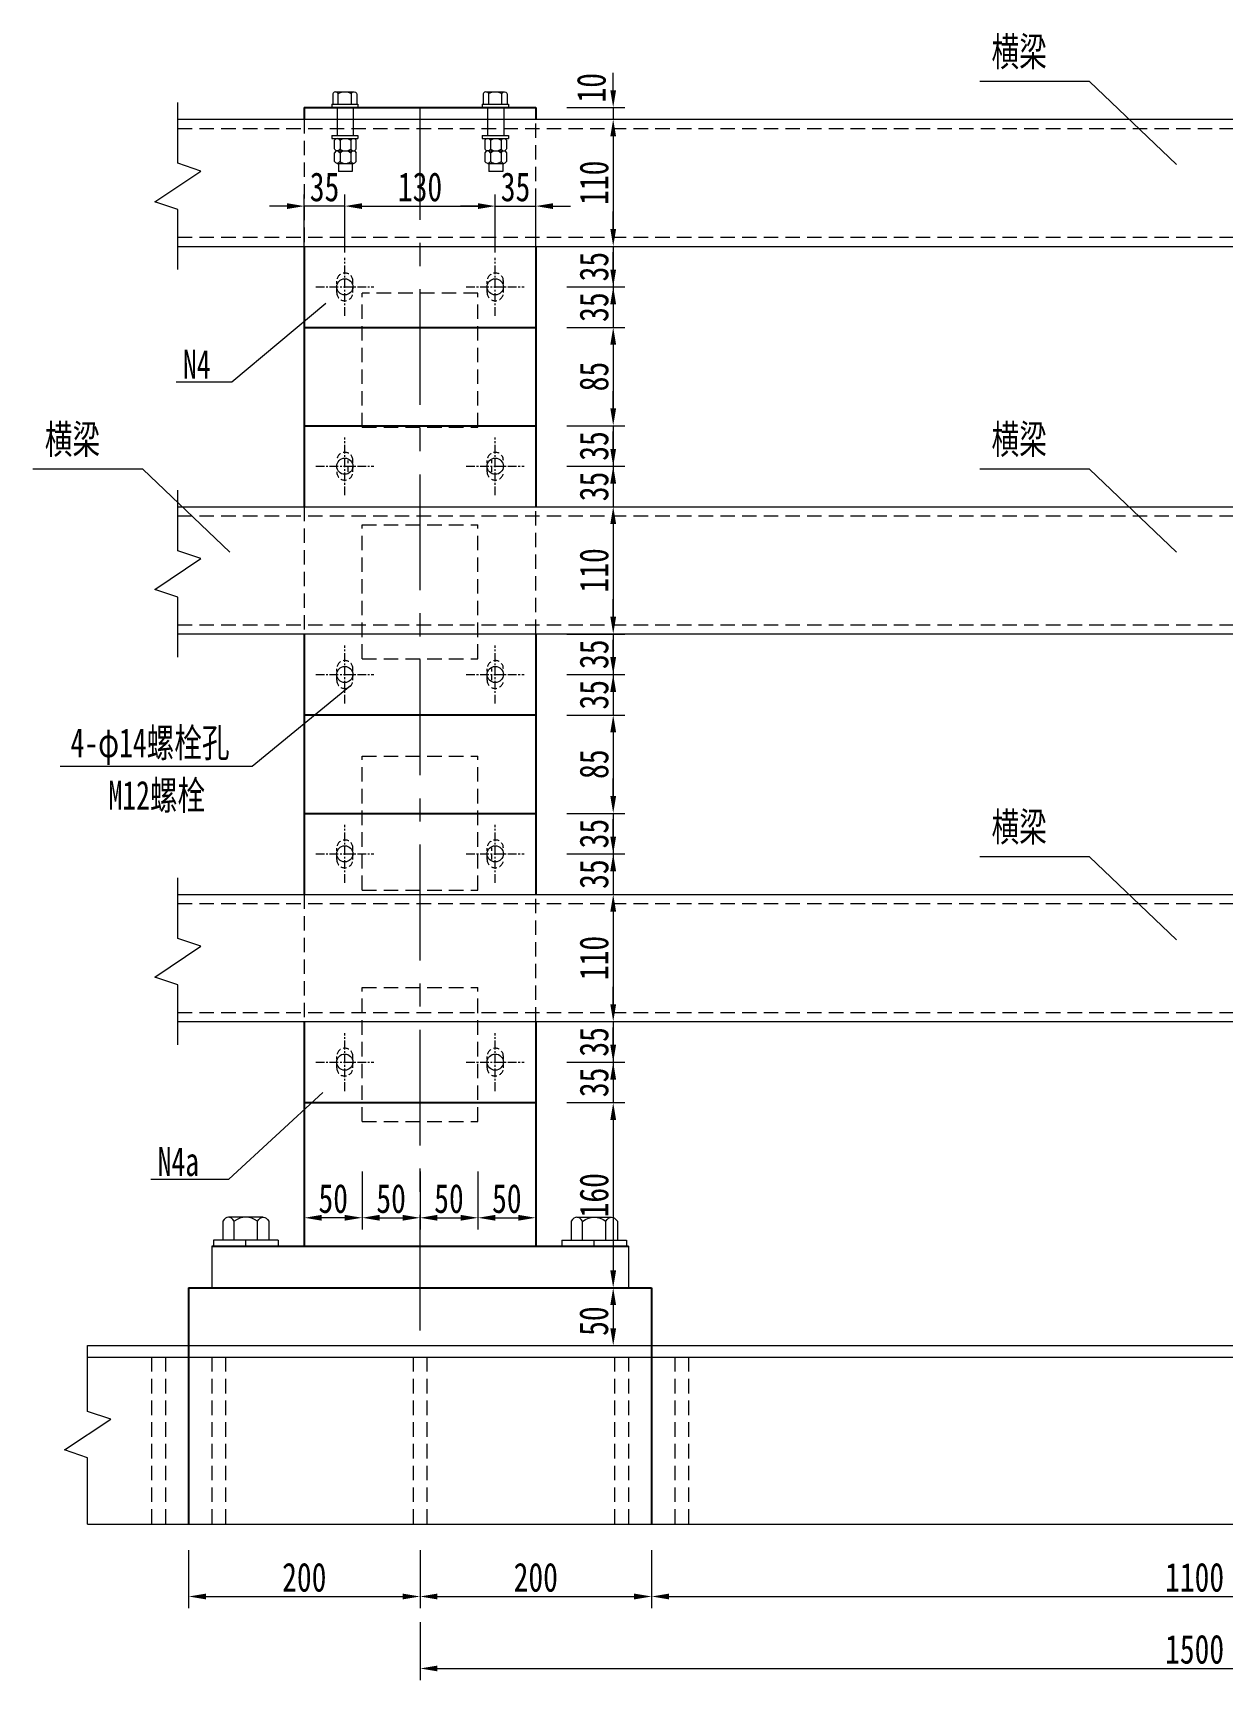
# Model space of a CAD drawing. Extents: x 98573 to 114325, y 0 to 100142.
# Drawn here: x 109734 to 110762, y 25283 to 26707 of the extents above; entities that cross this region are included whole.
import ezdxf

# ---------------------------------------------------------------- set-up
doc = ezdxf.new("R2010")
doc.units = 0
doc.header["$MEASUREMENT"] = 0
for name, pattern in [('CENTERX2', [4, 2.5, -0.5, 0.5, -0.5]), ('DASHED', [0.75, 0.5, -0.25]), ('DASHED2', [0.375, 0.25, -0.125])]:
    doc.linetypes.add(name, pattern=pattern)
doc.layers.get('0').update_dxf_attribs({"lineweight": 13})
doc.layers.get('Defpoints').update_dxf_attribs({"color": 9, "lineweight": 5})
for name, color, linetype, lineweight in [('dashed', 4, 'DASHED2', 5), ('中心线', 2, 'CENTERX2', 15), ('标注', 4, 'Continuous', 13), ('涪江 尺寸标注线', 4, 'Continuous', 13), ('涪江 钢板双线', 1, 'Continuous', 13), ('细线', 4, 'Continuous', 13), ('钢板单线', 6, 'Continuous', 25), ('钢板双线', 1, 'Continuous', 13)]:
    doc.layers.add(name, color=color, linetype=linetype, lineweight=lineweight)
doc.styles.get("Standard").update_dxf_attribs({"font": '仿宋_GB2312.ttf', "width": 0.75})
doc.dimstyles.new('0.1', dxfattribs={"dimscale": 0, "dimtxt": 2.5, "dimasz": 1.5, "dimexe": 1, "dimexo": 1, "dimgap": 0.4, "dimtad": 1, "dimdec": 1, "dimdsep": 46, "dimtxsty": 'Standard', "dimcen": 0.2, "dimclrd": 256, "dimclre": 256, "dimclrt": 256, "dimadec": 3, "dimazin": 2, "dimtfac": 1, "dimtdec": 1, "dimtmove": 2, "dimatfit": 3, "dimfxl": 4, "dimfxlon": 1, "dimtolj": 1, "dimtzin": 0, "dimlwd": -1, "dimlwe": -1, "dimarcsym": 0})

# ---------------------------------------------------------------- blocks, each defined once
blk = doc.blocks.new('m2')
at = {"layer": '钢板双线', "ltscale": 0.2}
for p, q in [((81074.4, 24797), (81067.4, 24797)), ((81098.7, 24802.8), (81096, 24802.8)), ((81098.7, 24802.8), (81098.7, 24780.1)), ((81122.7, 24798.2), (81098.7, 24798.2)), ((81074.5, 24785), (81067.5, 24785)), ((81122.7, 24784.2), (81098.7, 24784.2)), ((81098.7, 24780.1), (81096, 24780.1))]:
    blk.add_line(p, q, dxfattribs=at)
at = {"layer": '钢板双线'}
for p, q in [((81067.5, 24785), (81067.4, 24797)), ((81074.4, 24798), (81074.5, 24784)), ((81076.1, 24800.3), (81083.7, 24800.3)), ((81085.3, 24798), (81085.3, 24784)), ((81085.3, 24798), (81085.3, 24784)), ((81086.9, 24800.3), (81094.4, 24800.3)), ((81096, 24802.8), (81096, 24780.1)), ((81096, 24798), (81096.1, 24784)), ((81122.7, 24802.8), (81122.7, 24780.1)), ((81125.5, 24802.8), (81122.7, 24802.8)), ((81125.5, 24802.8), (81125.5, 24780.1)), ((81134.7, 24801.8), (81125.5, 24801.8)), ((81125.5, 24797.1), (81134.7, 24797.1)), ((81136.3, 24799.5), (81136.3, 24783.5)), ((81083.7, 24795.6), (81076.1, 24795.6)), ((81083.7, 24786.3), (81076.1, 24786.3)), ((81094.4, 24795.6), (81086.9, 24795.6)), ((81094.4, 24786.3), (81086.9, 24786.3)), ((81125.5, 24785.8), (81134.7, 24785.8)), ((81076.1, 24781.6), (81083.7, 24781.6)), ((81086.9, 24781.6), (81094.5, 24781.6)), ((81125.5, 24780.1), (81122.7, 24780.1)), ((81134.7, 24781.1), (81125.5, 24781.1))]:
    blk.add_line(p, q, dxfattribs=at)
at = {"layer": '钢板双线', "extrusion": (0, 0, -1)}
for centre, major_axis, ratio, start_param, end_param in [((81089.8, 24798), (-15.4, 0), 0.341432, -0.460921, 0.460921), ((81100.6, 24798), (-15.4, 0), 0.341432, -0.460921, 0.460921), ((81121, 24791.5), (15.4, 0), 0.829193, -0.460921, 0.460921), ((81069.9, 24791), (-15.4, 0), 0.682865, 2.680671, 3.602514), ((81069.9, 24784), (-15.4, 0), 0.341432, 2.680671, 3.602514), ((81080.7, 24791), (-15.4, 0), 0.682865, 2.680671, 3.602514), ((81080.7, 24784), (-15.4, 0), 0.341432, 2.680671, 3.602514), ((81121, 24783.5), (15.4, 0), 0.341432, -0.460921, 0.460921)]:
    blk.add_ellipse(centre, major_axis=major_axis, ratio=ratio, start_param=start_param, end_param=end_param, dxfattribs=at)
at = {"layer": '钢板双线'}
for centre, major_axis, ratio, start_param, end_param in [((81069.9, 24798), (15.4, 0), 0.341432, -0.460921, 0.460921), ((81080.7, 24798), (15.4, 0), 0.341432, -0.460921, 0.460921), ((81121, 24799.5), (-15.4, 0), 0.341432, 2.680671, 3.602514), ((81089.8, 24791), (15.4, 0), 0.682865, 2.680671, 3.602514), ((81089.8, 24784), (15.4, 0), 0.341432, 2.680671, 3.602514), ((81100.6, 24791), (15.4, 0), 0.682865, 2.680671, 3.602514), ((81100.6, 24784), (15.4, 0), 0.341432, 2.680671, 3.602514)]:
    blk.add_ellipse(centre, major_axis=major_axis, ratio=ratio, start_param=start_param, end_param=end_param, dxfattribs=at)
blk = doc.blocks.new('*D195')
at = {"layer": 'Defpoints', "color": 0, "transparency": 16777216}
for p in [(109968.7, 26557.1), (109968.7, 26332.3), (110003.7, 26332.3)]:
    blk.add_point(p, dxfattribs=at)
at = {"layer": '标注', "transparency": 16777216}
for p, q in [((109968.7, 26517.1), (109968.7, 26567.1)), ((110003.7, 26517.1), (110003.7, 26567.1))]:
    blk.add_line(p, q, dxfattribs=at)
at = {"layer": '标注', "color": 4, "transparency": 16777216}
for p, q in [((109953.7, 26557.1), (109938.7, 26557.1)), ((110003.7, 26557.1), (109968.7, 26557.1)), ((110018.7, 26557.1), (110033.7, 26557.1))]:
    blk.add_line(p, q, dxfattribs=at)
for points in [[(109953.7, 26559.6), (109953.7, 26554.6), (109968.7, 26557.1)], [(110018.7, 26559.6), (110018.7, 26554.6), (110003.7, 26557.1)]]:
    blk.add_solid(points, dxfattribs=at)
at = {"layer": '标注', "transparency": 16777216, "insert": (109986.2, 26573.6), "char_height": 25, "attachment_point": 5}
blk.add_mtext('\\A1;35', dxfattribs=at)
blk = doc.blocks.new('*D182')
at = {"layer": 'Defpoints', "color": 0, "transparency": 16777216}
for p in [(110133.7, 26557.1), (110003.7, 26332.3), (110133.7, 26332.3)]:
    blk.add_point(p, dxfattribs=at)
at = {"layer": '标注', "transparency": 16777216}
for p, q in [((110003.7, 26517.1), (110003.7, 26567.1)), ((110133.7, 26517.1), (110133.7, 26567.1))]:
    blk.add_line(p, q, dxfattribs=at)
at = {"layer": '标注', "color": 4, "transparency": 16777216}
blk.add_line((110018.7, 26557.1), (110118.7, 26557.1), dxfattribs=at)
for points in [[(110018.7, 26559.6), (110018.7, 26554.6), (110003.7, 26557.1)], [(110118.7, 26559.6), (110118.7, 26554.6), (110133.7, 26557.1)]]:
    blk.add_solid(points, dxfattribs=at)
at = {"layer": '标注', "transparency": 16777216, "insert": (110068.7, 26573.6), "char_height": 25, "attachment_point": 5}
blk.add_mtext('\\A1;130', dxfattribs=at)
blk = doc.blocks.new('*D196')
at = {"layer": 'Defpoints', "color": 0, "transparency": 16777216}
for p in [(110168.7, 26557.1), (110133.7, 26332.3), (110168.7, 26332.3)]:
    blk.add_point(p, dxfattribs=at)
at = {"layer": '标注', "transparency": 16777216}
for p, q in [((110133.7, 26517.1), (110133.7, 26567.1)), ((110168.7, 26517.1), (110168.7, 26567.1))]:
    blk.add_line(p, q, dxfattribs=at)
at = {"layer": '标注', "color": 4, "transparency": 16777216}
for p, q in [((110118.7, 26557.1), (110103.7, 26557.1)), ((110133.7, 26557.1), (110168.7, 26557.1)), ((110183.7, 26557.1), (110198.7, 26557.1))]:
    blk.add_line(p, q, dxfattribs=at)
for points in [[(110118.7, 26559.6), (110118.7, 26554.6), (110133.7, 26557.1)], [(110183.7, 26559.6), (110183.7, 26554.6), (110168.7, 26557.1)]]:
    blk.add_solid(points, dxfattribs=at)
at = {"layer": '标注', "transparency": 16777216, "insert": (110151.2, 26573.6), "char_height": 25, "attachment_point": 5}
blk.add_mtext('\\A1;35', dxfattribs=at)
blk = doc.blocks.new('*D176')
at = {"layer": 'Defpoints', "color": 0, "transparency": 16777216}
for p in [(110041.5, 26642.3), (110041.5, 26632.3), (110235.6, 26632.3)]:
    blk.add_point(p, dxfattribs=at)
at = {"layer": '标注', "color": 4, "transparency": 16777216}
for p, q in [((110235.6, 26657.3), (110235.6, 26672.3)), ((110235.6, 26642.3), (110235.6, 26632.3)), ((110235.6, 26617.3), (110235.6, 26602.3))]:
    blk.add_line(p, q, dxfattribs=at)
at = {"layer": '标注', "transparency": 16777216}
for p, q in [((110195.6, 26642.3), (110245.6, 26642.3)), ((110195.6, 26632.3), (110245.6, 26632.3))]:
    blk.add_line(p, q, dxfattribs=at)
at = {"layer": '标注', "color": 4, "transparency": 16777216}
for points in [[(110233.1, 26657.3), (110238.1, 26657.3), (110235.6, 26642.3)], [(110233.1, 26617.3), (110238.1, 26617.3), (110235.6, 26632.3)]]:
    blk.add_solid(points, dxfattribs=at)
at = {"layer": '标注', "transparency": 16777216, "insert": (110216.8, 26659.4), "char_height": 25, "attachment_point": 5, "rotation": 90}
blk.add_mtext('\\A1;10', dxfattribs=at)
blk = doc.blocks.new('*D177')
at = {"layer": 'Defpoints', "color": 0, "transparency": 16777216}
for p in [(110099.5, 26632.3), (110099.5, 26522.3), (110235.6, 26522.3)]:
    blk.add_point(p, dxfattribs=at)
at = {"layer": '标注', "transparency": 16777216}
for p, q in [((110195.6, 26632.3), (110245.6, 26632.3)), ((110195.6, 26522.3), (110245.6, 26522.3))]:
    blk.add_line(p, q, dxfattribs=at)
at = {"layer": '标注', "color": 4, "transparency": 16777216}
blk.add_line((110235.6, 26617.3), (110235.6, 26537.3), dxfattribs=at)
for points in [[(110233.1, 26617.3), (110238.1, 26617.3), (110235.6, 26632.3)], [(110233.1, 26537.3), (110238.1, 26537.3), (110235.6, 26522.3)]]:
    blk.add_solid(points, dxfattribs=at)
at = {"layer": '标注', "transparency": 16777216, "insert": (110219.1, 26577.3), "char_height": 25, "attachment_point": 5, "rotation": 90}
blk.add_mtext('\\A1;110', dxfattribs=at)
blk = doc.blocks.new('*D184')
at = {"layer": 'Defpoints', "color": 0, "transparency": 16777216}
for p in [(110080.7, 26522.3), (110016.2, 26487.3), (110235.6, 26487.3)]:
    blk.add_point(p, dxfattribs=at)
at = {"layer": '标注', "color": 4, "transparency": 16777216}
for p, q in [((110235.6, 26537.3), (110235.6, 26552.3)), ((110235.6, 26522.3), (110235.6, 26487.3)), ((110235.6, 26472.3), (110235.6, 26457.3))]:
    blk.add_line(p, q, dxfattribs=at)
at = {"layer": '标注', "transparency": 16777216}
for p, q in [((110195.6, 26522.3), (110245.6, 26522.3)), ((110195.6, 26487.3), (110245.6, 26487.3))]:
    blk.add_line(p, q, dxfattribs=at)
at = {"layer": '标注', "color": 4, "transparency": 16777216}
for points in [[(110233.1, 26537.3), (110238.1, 26537.3), (110235.6, 26522.3)], [(110233.1, 26472.3), (110238.1, 26472.3), (110235.6, 26487.3)]]:
    blk.add_solid(points, dxfattribs=at)
at = {"layer": '标注', "transparency": 16777216, "insert": (110219.1, 26504.8), "char_height": 25, "attachment_point": 5, "rotation": 90}
blk.add_mtext('\\A1;35', dxfattribs=at)
blk = doc.blocks.new('*D185')
at = {"layer": 'Defpoints', "color": 0, "transparency": 16777216}
for p in [(110016.2, 26487.3), (110016.2, 26452.3), (110235.6, 26452.3)]:
    blk.add_point(p, dxfattribs=at)
at = {"layer": '标注', "color": 4, "transparency": 16777216}
for p, q in [((110235.6, 26502.3), (110235.6, 26517.3)), ((110235.6, 26487.3), (110235.6, 26452.3)), ((110235.6, 26437.3), (110235.6, 26422.3))]:
    blk.add_line(p, q, dxfattribs=at)
at = {"layer": '标注', "transparency": 16777216}
for p, q in [((110195.6, 26487.3), (110245.6, 26487.3)), ((110195.6, 26452.3), (110245.6, 26452.3))]:
    blk.add_line(p, q, dxfattribs=at)
at = {"layer": '标注', "color": 4, "transparency": 16777216}
for points in [[(110233.1, 26502.3), (110238.1, 26502.3), (110235.6, 26487.3)], [(110233.1, 26437.3), (110238.1, 26437.3), (110235.6, 26452.3)]]:
    blk.add_solid(points, dxfattribs=at)
at = {"layer": '标注', "transparency": 16777216, "insert": (110219.1, 26469.8), "char_height": 25, "attachment_point": 5, "rotation": 90}
blk.add_mtext('\\A1;35', dxfattribs=at)
blk = doc.blocks.new('*D186')
at = {"layer": 'Defpoints', "color": 0, "transparency": 16777216}
for p in [(109999.3, 26452.3), (109985.8, 26367.3), (110235.6, 26367.3)]:
    blk.add_point(p, dxfattribs=at)
at = {"layer": '标注', "transparency": 16777216}
for p, q in [((110195.6, 26452.3), (110245.6, 26452.3)), ((110195.6, 26367.3), (110245.6, 26367.3))]:
    blk.add_line(p, q, dxfattribs=at)
at = {"layer": '标注', "color": 4, "transparency": 16777216}
blk.add_line((110235.6, 26437.3), (110235.6, 26382.3), dxfattribs=at)
for points in [[(110233.1, 26437.3), (110238.1, 26437.3), (110235.6, 26452.3)], [(110233.1, 26382.3), (110238.1, 26382.3), (110235.6, 26367.3)]]:
    blk.add_solid(points, dxfattribs=at)
at = {"layer": '标注', "transparency": 16777216, "insert": (110219.1, 26409.8), "char_height": 25, "attachment_point": 5, "rotation": 90}
blk.add_mtext('\\A1;85', dxfattribs=at)
blk = doc.blocks.new('*D187')
at = {"layer": 'Defpoints', "color": 0, "transparency": 16777216}
for p in [(110021.1, 26367.3), (110016.2, 26332.3), (110235.6, 26332.3)]:
    blk.add_point(p, dxfattribs=at)
at = {"layer": '标注', "color": 4, "transparency": 16777216}
for p, q in [((110235.6, 26382.3), (110235.6, 26397.3)), ((110235.6, 26367.3), (110235.6, 26332.3)), ((110235.6, 26317.3), (110235.6, 26302.3))]:
    blk.add_line(p, q, dxfattribs=at)
at = {"layer": '标注', "transparency": 16777216}
for p, q in [((110195.6, 26367.3), (110245.6, 26367.3)), ((110195.6, 26332.3), (110245.6, 26332.3))]:
    blk.add_line(p, q, dxfattribs=at)
at = {"layer": '标注', "color": 4, "transparency": 16777216}
for points in [[(110233.1, 26382.3), (110238.1, 26382.3), (110235.6, 26367.3)], [(110233.1, 26317.3), (110238.1, 26317.3), (110235.6, 26332.3)]]:
    blk.add_solid(points, dxfattribs=at)
at = {"layer": '标注', "transparency": 16777216, "insert": (110219.1, 26349.8), "char_height": 25, "attachment_point": 5, "rotation": 90}
blk.add_mtext('\\A1;35', dxfattribs=at)
blk = doc.blocks.new('*D188')
at = {"layer": 'Defpoints', "color": 0, "transparency": 16777216}
for p in [(110016.2, 26332.3), (110016.2, 26297.3), (110235.6, 26297.3)]:
    blk.add_point(p, dxfattribs=at)
at = {"layer": '标注', "color": 4, "transparency": 16777216}
for p, q in [((110235.6, 26347.3), (110235.6, 26362.3)), ((110235.6, 26332.3), (110235.6, 26297.3)), ((110235.6, 26282.3), (110235.6, 26267.3))]:
    blk.add_line(p, q, dxfattribs=at)
at = {"layer": '标注', "transparency": 16777216}
for p, q in [((110195.6, 26332.3), (110245.6, 26332.3)), ((110195.6, 26297.3), (110245.6, 26297.3))]:
    blk.add_line(p, q, dxfattribs=at)
at = {"layer": '标注', "color": 4, "transparency": 16777216}
for points in [[(110233.1, 26347.3), (110238.1, 26347.3), (110235.6, 26332.3)], [(110233.1, 26282.3), (110238.1, 26282.3), (110235.6, 26297.3)]]:
    blk.add_solid(points, dxfattribs=at)
at = {"layer": '标注', "transparency": 16777216, "insert": (110219.1, 26314.8), "char_height": 25, "attachment_point": 5, "rotation": 90}
blk.add_mtext('\\A1;35', dxfattribs=at)
blk = doc.blocks.new('*D189')
at = {"layer": 'Defpoints', "color": 0, "transparency": 16777216}
for p in [(110099.5, 26297.3), (110099.5, 26187.3), (110235.6, 26187.3)]:
    blk.add_point(p, dxfattribs=at)
at = {"layer": '标注', "transparency": 16777216}
for p, q in [((110195.6, 26297.3), (110245.6, 26297.3)), ((110195.6, 26187.3), (110245.6, 26187.3))]:
    blk.add_line(p, q, dxfattribs=at)
at = {"layer": '标注', "color": 4, "transparency": 16777216}
blk.add_line((110235.6, 26282.3), (110235.6, 26202.3), dxfattribs=at)
for points in [[(110233.1, 26282.3), (110238.1, 26282.3), (110235.6, 26297.3)], [(110233.1, 26202.3), (110238.1, 26202.3), (110235.6, 26187.3)]]:
    blk.add_solid(points, dxfattribs=at)
at = {"layer": '标注', "transparency": 16777216, "insert": (110219.1, 26242.3), "char_height": 25, "attachment_point": 5, "rotation": 90}
blk.add_mtext('\\A1;110', dxfattribs=at)
blk = doc.blocks.new('*D190')
at = {"layer": 'Defpoints', "color": 0, "transparency": 16777216}
for p in [(110080.7, 26187.3), (110016.2, 26152.3), (110235.6, 26152.3)]:
    blk.add_point(p, dxfattribs=at)
at = {"layer": '标注', "color": 4, "transparency": 16777216}
for p, q in [((110235.6, 26202.3), (110235.6, 26217.3)), ((110235.6, 26187.3), (110235.6, 26152.3)), ((110235.6, 26137.3), (110235.6, 26122.3))]:
    blk.add_line(p, q, dxfattribs=at)
at = {"layer": '标注', "transparency": 16777216}
for p, q in [((110195.6, 26187.3), (110245.6, 26187.3)), ((110195.6, 26152.3), (110245.6, 26152.3))]:
    blk.add_line(p, q, dxfattribs=at)
at = {"layer": '标注', "color": 4, "transparency": 16777216}
for points in [[(110233.1, 26202.3), (110238.1, 26202.3), (110235.6, 26187.3)], [(110233.1, 26137.3), (110238.1, 26137.3), (110235.6, 26152.3)]]:
    blk.add_solid(points, dxfattribs=at)
at = {"layer": '标注', "transparency": 16777216, "insert": (110219.1, 26169.8), "char_height": 25, "attachment_point": 5, "rotation": 90}
blk.add_mtext('\\A1;35', dxfattribs=at)
blk = doc.blocks.new('*D191')
at = {"layer": 'Defpoints', "color": 0, "transparency": 16777216}
for p in [(110016.2, 26152.3), (110016.2, 26117.3), (110235.6, 26117.3)]:
    blk.add_point(p, dxfattribs=at)
at = {"layer": '标注', "color": 4, "transparency": 16777216}
for p, q in [((110235.6, 26167.3), (110235.6, 26182.3)), ((110235.6, 26152.3), (110235.6, 26117.3)), ((110235.6, 26102.3), (110235.6, 26087.3))]:
    blk.add_line(p, q, dxfattribs=at)
at = {"layer": '标注', "transparency": 16777216}
for p, q in [((110195.6, 26152.3), (110245.6, 26152.3)), ((110195.6, 26117.3), (110245.6, 26117.3))]:
    blk.add_line(p, q, dxfattribs=at)
at = {"layer": '标注', "color": 4, "transparency": 16777216}
for points in [[(110233.1, 26167.3), (110238.1, 26167.3), (110235.6, 26152.3)], [(110233.1, 26102.3), (110238.1, 26102.3), (110235.6, 26117.3)]]:
    blk.add_solid(points, dxfattribs=at)
at = {"layer": '标注', "transparency": 16777216, "insert": (110219.1, 26134.8), "char_height": 25, "attachment_point": 5, "rotation": 90}
blk.add_mtext('\\A1;35', dxfattribs=at)
blk = doc.blocks.new('*D192')
at = {"layer": 'Defpoints', "color": 0, "transparency": 16777216}
for p in [(109999.3, 26117.3), (109985.8, 26032.3), (110235.6, 26032.3)]:
    blk.add_point(p, dxfattribs=at)
at = {"layer": '标注', "transparency": 16777216}
for p, q in [((110195.6, 26117.3), (110245.6, 26117.3)), ((110195.6, 26032.3), (110245.6, 26032.3))]:
    blk.add_line(p, q, dxfattribs=at)
at = {"layer": '标注', "color": 4, "transparency": 16777216}
blk.add_line((110235.6, 26102.3), (110235.6, 26047.3), dxfattribs=at)
for points in [[(110233.1, 26102.3), (110238.1, 26102.3), (110235.6, 26117.3)], [(110233.1, 26047.3), (110238.1, 26047.3), (110235.6, 26032.3)]]:
    blk.add_solid(points, dxfattribs=at)
at = {"layer": '标注', "transparency": 16777216, "insert": (110219.1, 26074.8), "char_height": 25, "attachment_point": 5, "rotation": 90}
blk.add_mtext('\\A1;85', dxfattribs=at)
blk = doc.blocks.new('*D193')
at = {"layer": 'Defpoints', "color": 0, "transparency": 16777216}
for p in [(110021.1, 26032.3), (110016.2, 25997.3), (110235.6, 25997.3)]:
    blk.add_point(p, dxfattribs=at)
at = {"layer": '标注', "color": 4, "transparency": 16777216}
for p, q in [((110235.6, 26047.3), (110235.6, 26062.3)), ((110235.6, 26032.3), (110235.6, 25997.3)), ((110235.6, 25982.3), (110235.6, 25967.3))]:
    blk.add_line(p, q, dxfattribs=at)
at = {"layer": '标注', "transparency": 16777216}
for p, q in [((110195.6, 26032.3), (110245.6, 26032.3)), ((110195.6, 25997.3), (110245.6, 25997.3))]:
    blk.add_line(p, q, dxfattribs=at)
at = {"layer": '标注', "color": 4, "transparency": 16777216}
for points in [[(110233.1, 26047.3), (110238.1, 26047.3), (110235.6, 26032.3)], [(110233.1, 25982.3), (110238.1, 25982.3), (110235.6, 25997.3)]]:
    blk.add_solid(points, dxfattribs=at)
at = {"layer": '标注', "transparency": 16777216, "insert": (110219.1, 26014.8), "char_height": 25, "attachment_point": 5, "rotation": 90}
blk.add_mtext('\\A1;35', dxfattribs=at)
blk = doc.blocks.new('*D194')
at = {"layer": 'Defpoints', "color": 0, "transparency": 16777216}
for p in [(110016.2, 25997.3), (110016.2, 25962.3), (110235.6, 25962.3)]:
    blk.add_point(p, dxfattribs=at)
at = {"layer": '标注', "color": 4, "transparency": 16777216}
for p, q in [((110235.6, 26012.3), (110235.6, 26027.3)), ((110235.6, 25997.3), (110235.6, 25962.3)), ((110235.6, 25947.3), (110235.6, 25932.3))]:
    blk.add_line(p, q, dxfattribs=at)
at = {"layer": '标注', "transparency": 16777216}
for p, q in [((110195.6, 25997.3), (110245.6, 25997.3)), ((110195.6, 25962.3), (110245.6, 25962.3))]:
    blk.add_line(p, q, dxfattribs=at)
at = {"layer": '标注', "color": 4, "transparency": 16777216}
for points in [[(110233.1, 26012.3), (110238.1, 26012.3), (110235.6, 25997.3)], [(110233.1, 25947.3), (110238.1, 25947.3), (110235.6, 25962.3)]]:
    blk.add_solid(points, dxfattribs=at)
at = {"layer": '标注', "transparency": 16777216, "insert": (110219.1, 25979.8), "char_height": 25, "attachment_point": 5, "rotation": 90}
blk.add_mtext('\\A1;35', dxfattribs=at)
blk = doc.blocks.new('*D178')
at = {"layer": 'Defpoints', "color": 0, "transparency": 16777216}
for p in [(110099.5, 25962.3), (110099.5, 25852.3), (110235.6, 25852.3)]:
    blk.add_point(p, dxfattribs=at)
at = {"layer": '标注', "transparency": 16777216}
for p, q in [((110195.6, 25962.3), (110245.6, 25962.3)), ((110195.6, 25852.3), (110245.6, 25852.3))]:
    blk.add_line(p, q, dxfattribs=at)
at = {"layer": '标注', "color": 4, "transparency": 16777216}
blk.add_line((110235.6, 25947.3), (110235.6, 25867.3), dxfattribs=at)
for points in [[(110233.1, 25947.3), (110238.1, 25947.3), (110235.6, 25962.3)], [(110233.1, 25867.3), (110238.1, 25867.3), (110235.6, 25852.3)]]:
    blk.add_solid(points, dxfattribs=at)
at = {"layer": '标注', "transparency": 16777216, "insert": (110219.1, 25907.3), "char_height": 25, "attachment_point": 5, "rotation": 90}
blk.add_mtext('\\A1;110', dxfattribs=at)
blk = doc.blocks.new('*D179')
at = {"layer": 'Defpoints', "color": 0, "transparency": 16777216}
for p in [(110080.7, 25852.3), (110016.2, 25817.3), (110235.6, 25817.3)]:
    blk.add_point(p, dxfattribs=at)
at = {"layer": '标注', "color": 4, "transparency": 16777216}
for p, q in [((110235.6, 25867.3), (110235.6, 25882.3)), ((110235.6, 25852.3), (110235.6, 25817.3)), ((110235.6, 25802.3), (110235.6, 25787.3))]:
    blk.add_line(p, q, dxfattribs=at)
at = {"layer": '标注', "transparency": 16777216}
for p, q in [((110195.6, 25852.3), (110245.6, 25852.3)), ((110195.6, 25817.3), (110245.6, 25817.3))]:
    blk.add_line(p, q, dxfattribs=at)
at = {"layer": '标注', "color": 4, "transparency": 16777216}
for points in [[(110233.1, 25867.3), (110238.1, 25867.3), (110235.6, 25852.3)], [(110233.1, 25802.3), (110238.1, 25802.3), (110235.6, 25817.3)]]:
    blk.add_solid(points, dxfattribs=at)
at = {"layer": '标注', "transparency": 16777216, "insert": (110219.1, 25834.8), "char_height": 25, "attachment_point": 5, "rotation": 90}
blk.add_mtext('\\A1;35', dxfattribs=at)
blk = doc.blocks.new('*D180')
at = {"layer": 'Defpoints', "color": 0, "transparency": 16777216}
for p in [(110016.2, 25817.3), (110016.2, 25782.3), (110235.6, 25782.3)]:
    blk.add_point(p, dxfattribs=at)
at = {"layer": '标注', "color": 4, "transparency": 16777216}
for p, q in [((110235.6, 25832.3), (110235.6, 25847.3)), ((110235.6, 25817.3), (110235.6, 25782.3)), ((110235.6, 25767.3), (110235.6, 25752.3))]:
    blk.add_line(p, q, dxfattribs=at)
at = {"layer": '标注', "transparency": 16777216}
for p, q in [((110195.6, 25817.3), (110245.6, 25817.3)), ((110195.6, 25782.3), (110245.6, 25782.3))]:
    blk.add_line(p, q, dxfattribs=at)
at = {"layer": '标注', "color": 4, "transparency": 16777216}
for points in [[(110233.1, 25832.3), (110238.1, 25832.3), (110235.6, 25817.3)], [(110233.1, 25767.3), (110238.1, 25767.3), (110235.6, 25782.3)]]:
    blk.add_solid(points, dxfattribs=at)
at = {"layer": '标注', "transparency": 16777216, "insert": (110219.1, 25799.8), "char_height": 25, "attachment_point": 5, "rotation": 90}
blk.add_mtext('\\A1;35', dxfattribs=at)
blk = doc.blocks.new('*D181')
at = {"layer": 'Defpoints', "color": 0, "transparency": 16777216}
for p in [(109999.3, 25782.3), (109985.8, 25622.3), (110235.6, 25622.3)]:
    blk.add_point(p, dxfattribs=at)
at = {"layer": '标注', "transparency": 16777216}
for p, q in [((110195.6, 25782.3), (110245.6, 25782.3)), ((110195.6, 25622.3), (110245.6, 25622.3))]:
    blk.add_line(p, q, dxfattribs=at)
at = {"layer": '标注', "color": 4, "transparency": 16777216}
blk.add_line((110235.6, 25767.3), (110235.6, 25637.3), dxfattribs=at)
for points in [[(110233.1, 25767.3), (110238.1, 25767.3), (110235.6, 25782.3)], [(110233.1, 25637.3), (110238.1, 25637.3), (110235.6, 25622.3)]]:
    blk.add_solid(points, dxfattribs=at)
at = {"layer": '标注', "transparency": 16777216, "insert": (110219.1, 25702.3), "char_height": 25, "attachment_point": 5, "rotation": 90}
blk.add_mtext('\\A1;160', dxfattribs=at)
blk = doc.blocks.new('*D183')
at = {"layer": 'Defpoints', "color": 0, "transparency": 16777216}
for p in [(110074.7, 25622.3), (110074.7, 25572.3), (110235.6, 25572.3)]:
    blk.add_point(p, dxfattribs=at)
at = {"layer": '标注', "transparency": 16777216}
for p, q in [((110195.6, 25622.3), (110245.6, 25622.3)), ((110195.6, 25572.3), (110245.6, 25572.3))]:
    blk.add_line(p, q, dxfattribs=at)
at = {"layer": '标注', "color": 4, "transparency": 16777216}
blk.add_line((110235.6, 25607.3), (110235.6, 25587.3), dxfattribs=at)
for points in [[(110233.1, 25607.3), (110238.1, 25607.3), (110235.6, 25622.3)], [(110233.1, 25587.3), (110238.1, 25587.3), (110235.6, 25572.3)]]:
    blk.add_solid(points, dxfattribs=at)
at = {"layer": '标注', "transparency": 16777216, "insert": (110218.9, 25593.5), "char_height": 25, "attachment_point": 5, "rotation": 90}
blk.add_mtext('\\A1;50', dxfattribs=at)
blk = doc.blocks.new('*D268')
at = {"layer": 'Defpoints', "color": 0, "transparency": 16777216}
for p in [(110018.7, 25766), (110068.7, 25766), (110068.7, 25682.8)]:
    blk.add_point(p, dxfattribs=at)
at = {"layer": '标注', "transparency": 16777216}
for p, q in [((110018.7, 25722.8), (110018.7, 25672.8)), ((110068.7, 25722.8), (110068.7, 25672.8))]:
    blk.add_line(p, q, dxfattribs=at)
at = {"layer": '标注', "color": 4, "transparency": 16777216}
blk.add_line((110033.7, 25682.8), (110053.7, 25682.8), dxfattribs=at)
for points in [[(110033.7, 25685.3), (110033.7, 25680.3), (110018.7, 25682.8)], [(110053.7, 25685.3), (110053.7, 25680.3), (110068.7, 25682.8)]]:
    blk.add_solid(points, dxfattribs=at)
at = {"layer": '标注', "transparency": 16777216, "insert": (110043.7, 25699.3), "char_height": 25, "attachment_point": 5}
blk.add_mtext('\\A1;50', dxfattribs=at)
blk = doc.blocks.new('*D269')
at = {"layer": 'Defpoints', "color": 0, "transparency": 16777216}
for p in [(109968.7, 26633.6), (110018.7, 25766), (109968.7, 25682.8)]:
    blk.add_point(p, dxfattribs=at)
at = {"layer": '标注', "transparency": 16777216}
for p, q in [((109968.7, 25722.8), (109968.7, 25672.8)), ((110018.7, 25722.8), (110018.7, 25672.8))]:
    blk.add_line(p, q, dxfattribs=at)
at = {"layer": '标注', "color": 4, "transparency": 16777216}
blk.add_line((110003.7, 25682.8), (109983.7, 25682.8), dxfattribs=at)
for points in [[(109983.7, 25685.3), (109983.7, 25680.3), (109968.7, 25682.8)], [(110003.7, 25685.3), (110003.7, 25680.3), (110018.7, 25682.8)]]:
    blk.add_solid(points, dxfattribs=at)
at = {"layer": '标注', "transparency": 16777216, "insert": (109993.7, 25699.3), "char_height": 25, "attachment_point": 5}
blk.add_mtext('\\A1;50', dxfattribs=at)
blk = doc.blocks.new('*D270')
at = {"layer": 'Defpoints', "color": 0, "transparency": 16777216}
for p in [(110068.7, 25766), (110118.7, 25766), (110118.7, 25682.8)]:
    blk.add_point(p, dxfattribs=at)
at = {"layer": '标注', "transparency": 16777216}
for p, q in [((110068.7, 25722.8), (110068.7, 25672.8)), ((110118.7, 25722.8), (110118.7, 25672.8))]:
    blk.add_line(p, q, dxfattribs=at)
at = {"layer": '标注', "color": 4, "transparency": 16777216}
blk.add_line((110083.7, 25682.8), (110103.7, 25682.8), dxfattribs=at)
for points in [[(110083.7, 25685.3), (110083.7, 25680.3), (110068.7, 25682.8)], [(110103.7, 25685.3), (110103.7, 25680.3), (110118.7, 25682.8)]]:
    blk.add_solid(points, dxfattribs=at)
at = {"layer": '标注', "transparency": 16777216, "insert": (110093.7, 25699.3), "char_height": 25, "attachment_point": 5}
blk.add_mtext('\\A1;50', dxfattribs=at)
blk = doc.blocks.new('*D271')
at = {"layer": 'Defpoints', "color": 0, "transparency": 16777216}
for p in [(110118.7, 25766), (110168.7, 25766), (110168.7, 25682.8)]:
    blk.add_point(p, dxfattribs=at)
at = {"layer": '标注', "transparency": 16777216}
for p, q in [((110118.7, 25722.8), (110118.7, 25672.8)), ((110168.7, 25722.8), (110168.7, 25672.8))]:
    blk.add_line(p, q, dxfattribs=at)
at = {"layer": '标注', "color": 4, "transparency": 16777216}
blk.add_line((110133.7, 25682.8), (110153.7, 25682.8), dxfattribs=at)
for points in [[(110133.7, 25685.3), (110133.7, 25680.3), (110118.7, 25682.8)], [(110153.7, 25685.3), (110153.7, 25680.3), (110168.7, 25682.8)]]:
    blk.add_solid(points, dxfattribs=at)
at = {"layer": '标注', "transparency": 16777216, "insert": (110143.7, 25699.3), "char_height": 25, "attachment_point": 5}
blk.add_mtext('\\A1;50', dxfattribs=at)
blk = doc.blocks.new('ls')
at = {"color": 4}
blk.add_line((0, 0), (0, 5), dxfattribs=at)
at = {"layer": '涪江 钢板双线', "color": 4}
for p, q in [((-20, 21.6), (-20, 5)), ((-15, 25), (15, 25)), ((-10, 5), (-10, 21.6)), ((10, 5), (10, 21.6)), ((20, 21.6), (20, 5)), ((-28, 5), (28, 5)), ((-28, 5), (-28, 0)), ((-28, 0), (28, 0)), ((-18.7, 5), (18.7, 5)), ((-14, 5), (14, 5)), ((28, 5), (28, 0))]:
    blk.add_line(p, q, dxfattribs=at)
blk.add_ellipse((-15, -7.9), major_axis=(0, 32.9), ratio=0.341432, start_param=-0.460921, end_param=0.460921, dxfattribs=at)
at = {"layer": '涪江 钢板双线', "color": 4, "extrusion": (0, 0, -1)}
for centre, ratio in [((0, -7.9), 0.682865), ((15, -7.9), 0.341432)]:
    blk.add_ellipse(centre, major_axis=(0, 32.9), ratio=ratio, start_param=-0.460921, end_param=0.460921, dxfattribs=at)
blk = doc.blocks.new('*D844')
at = {"layer": 'Defpoints', "color": 0, "transparency": 16777216}
for p in [(110068.7, 25622.3), (109868.7, 25495.1), (110068.7, 25355.5)]:
    blk.add_point(p, dxfattribs=at)
at = {"layer": '标注', "transparency": 16777216}
for p, q in [((109868.7, 25395.5), (109868.7, 25345.5)), ((110068.7, 25395.5), (110068.7, 25345.5))]:
    blk.add_line(p, q, dxfattribs=at)
at = {"layer": '标注', "color": 4, "transparency": 16777216}
blk.add_line((109883.7, 25355.5), (110053.7, 25355.5), dxfattribs=at)
for points in [[(109883.7, 25358), (109883.7, 25353), (109868.7, 25355.5)], [(110053.7, 25358), (110053.7, 25353), (110068.7, 25355.5)]]:
    blk.add_solid(points, dxfattribs=at)
at = {"layer": '标注', "transparency": 16777216, "insert": (109968.7, 25372), "char_height": 25, "attachment_point": 5}
blk.add_mtext('\\A1;200', dxfattribs=at)
blk = doc.blocks.new('*D845')
at = {"layer": 'Defpoints', "color": 0, "transparency": 16777216}
for p in [(110068.7, 25585.3), (110268.7, 25585.3), (110268.7, 25355.5)]:
    blk.add_point(p, dxfattribs=at)
at = {"layer": '标注', "transparency": 16777216}
for p, q in [((110068.7, 25395.5), (110068.7, 25345.5)), ((110268.7, 25395.5), (110268.7, 25345.5))]:
    blk.add_line(p, q, dxfattribs=at)
at = {"layer": '标注', "color": 4, "transparency": 16777216}
blk.add_line((110083.7, 25355.5), (110253.7, 25355.5), dxfattribs=at)
for points in [[(110083.7, 25358), (110083.7, 25353), (110068.7, 25355.5)], [(110253.7, 25358), (110253.7, 25353), (110268.7, 25355.5)]]:
    blk.add_solid(points, dxfattribs=at)
at = {"layer": '标注', "transparency": 16777216, "insert": (110168.7, 25372), "char_height": 25, "attachment_point": 5}
blk.add_mtext('\\A1;200', dxfattribs=at)
blk = doc.blocks.new('*D846')
at = {"layer": 'Defpoints', "color": 0, "transparency": 16777216}
for p in [(111407.1, 25597.2), (110068.7, 25585.3), (111407.1, 25293.3)]:
    blk.add_point(p, dxfattribs=at)
at = {"layer": '标注', "transparency": 16777216}
for p, q in [((110068.7, 25333.3), (110068.7, 25283.3)), ((111407.1, 25333.3), (111407.1, 25283.3))]:
    blk.add_line(p, q, dxfattribs=at)
at = {"layer": '标注', "color": 4, "transparency": 16777216}
blk.add_line((110083.7, 25293.3), (111392.1, 25293.3), dxfattribs=at)
for points in [[(110083.7, 25295.8), (110083.7, 25290.8), (110068.7, 25293.3)], [(111392.1, 25295.8), (111392.1, 25290.8), (111407.1, 25293.3)]]:
    blk.add_solid(points, dxfattribs=at)
at = {"layer": '标注', "transparency": 16777216, "insert": (110737.9, 25309.8), "char_height": 25, "attachment_point": 5}
blk.add_mtext('\\A1;1500', dxfattribs=at)
blk = doc.blocks.new('*D847')
at = {"layer": 'Defpoints', "color": 0, "transparency": 16777216}
for p in [(110268.7, 25622.3), (111207.1, 25622.3), (111207.1, 25355.5)]:
    blk.add_point(p, dxfattribs=at)
at = {"layer": '标注', "transparency": 16777216}
for p, q in [((110268.7, 25395.5), (110268.7, 25345.5)), ((111207.1, 25395.5), (111207.1, 25345.5))]:
    blk.add_line(p, q, dxfattribs=at)
at = {"layer": '标注', "color": 4, "transparency": 16777216}
blk.add_line((110283.7, 25355.5), (111192.1, 25355.5), dxfattribs=at)
for points in [[(110283.7, 25358), (110283.7, 25353), (110268.7, 25355.5)], [(111192.1, 25358), (111192.1, 25353), (111207.1, 25355.5)]]:
    blk.add_solid(points, dxfattribs=at)
at = {"layer": '标注', "transparency": 16777216, "insert": (110737.9, 25372), "char_height": 25, "attachment_point": 5}
blk.add_mtext('\\A1;1100', dxfattribs=at)

msp = doc.modelspace()

# ---------------------------------------------------------------- linework, layer by layer
at = {"color": 1}
for p, q in [((109888.70141, 25658.31572), (109888.70141, 25622.31572)), ((110248.76617, 25658.31572), (110248.73084, 25622.31572)), ((109781.53511, 25572.31572), (111684.31334, 25572.31572)), ((109781.53511, 25562.31572), (111684.31334, 25562.31572)), ((109781.53511, 25417.95758), (111684.31334, 25417.95758))]:
    msp.add_line(p, q, dxfattribs=at)
for centre in [(110003.70141, 26487.31572), (110133.70141, 26487.31572), (110003.70141, 26332.31572), (110133.70141, 26332.31572), (110003.70141, 26152.31572), (110133.70141, 26152.31572), (110003.70141, 25997.31572), (110133.70141, 25997.31572), (110003.70141, 25817.31572), (110133.70141, 25817.31572)]:
    msp.add_circle(centre, 7)
at = {"layer": 'dashed', "ltscale": 50}
for p, q in [((109859.43032, 26624.31572), (111616.41814, 26624.31572)), ((109968.70141, 26632.31572), (109968.70141, 26522.31572)), ((110168.70141, 26522.31572), (110168.70141, 26632.31572)), ((109859.43032, 26530.31572), (111616.41814, 26530.31572)), ((110118.70141, 26481.78569), (110018.70141, 26481.78569)), ((110018.70141, 26365.95966), (110018.70141, 26481.78569)), ((110118.70141, 26365.95966), (110118.70141, 26481.78569)), ((110018.70141, 26365.95966), (110118.70141, 26365.95966)), ((109968.70141, 26297.31572), (109968.70141, 26187.31572)), ((110168.70141, 26187.31572), (110168.70141, 26297.31572)), ((109859.43032, 26289.31572), (111616.41814, 26289.31572)), ((110018.70141, 26281.78569), (110118.70141, 26281.78569)), ((110018.70141, 26165.95966), (110018.70141, 26281.78569)), ((110118.70141, 26165.95966), (110118.70141, 26281.78569)), ((109859.43032, 26195.31572), (111616.41814, 26195.31572)), ((110018.70141, 26165.95966), (110118.70141, 26165.95966)), ((110018.70141, 26081.78569), (110118.70141, 26081.78569)), ((110018.70141, 25965.95966), (110018.70141, 26081.78569)), ((110118.70141, 25965.95966), (110118.70141, 26081.78569)), ((110018.70141, 25965.95966), (110118.70141, 25965.95966)), ((109859.43032, 25954.31572), (111616.41814, 25954.31572)), ((109968.70141, 25962.31572), (109968.70141, 25852.31572)), ((110168.70141, 25852.31572), (110168.70141, 25962.31572)), ((110018.70141, 25881.78569), (110118.70141, 25881.78569)), ((110018.70141, 25765.95966), (110018.70141, 25881.78569)), ((110118.70141, 25765.95966), (110118.70141, 25881.78569)), ((109859.43032, 25860.31572), (111616.41814, 25860.31572)), ((110018.70141, 25765.95966), (110118.70141, 25765.95966))]:
    msp.add_line(p, q, dxfattribs=at)
at = {"layer": 'dashed', "ltscale": 20}
for p, q in [((109996.70141, 26482.31572), (109996.70141, 26492.31572)), ((110010.70141, 26482.43028), (110010.70141, 26492.43028)), ((110126.70141, 26482.31572), (110126.70141, 26492.31572)), ((110140.70141, 26482.43028), (110140.70141, 26492.43028)), ((110006.70141, 26327.31572), (110006.70141, 26337.31572)), ((110010.70141, 26327.43028), (110010.70141, 26337.43028)), ((110126.70141, 26327.31572), (110126.70141, 26337.31572)), ((110130.70141, 26327.43028), (110130.70141, 26337.43028)), ((109996.70141, 26147.31572), (109996.70141, 26157.31572)), ((110010.70141, 26147.43028), (110010.70141, 26157.43028)), ((110126.70141, 26147.31572), (110126.70141, 26157.31572)), ((110130.70141, 26147.43028), (110130.70141, 26157.43028)), ((109996.70141, 25992.31572), (109996.70141, 26002.31572)), ((110010.70141, 25992.43028), (110010.70141, 26002.43028)), ((110126.70141, 25992.31572), (110126.70141, 26002.31572)), ((110130.70141, 25992.43028), (110130.70141, 26002.43028)), ((109996.70141, 25812.31572), (109996.70141, 25822.31572)), ((110010.70141, 25812.43028), (110010.70141, 25822.43028)), ((110126.70141, 25812.31572), (110126.70141, 25822.31572)), ((110140.70141, 25812.43028), (110140.70141, 25822.43028))]:
    msp.add_line(p, q, dxfattribs=at)
at = {"layer": 'dashed', "linetype": 'DASHED2', "ltscale": 50}
for p, q in [((109836.70141, 25562.31572), (109836.70141, 25417.95758)), ((109848.70141, 25562.31572), (109848.70141, 25417.95758)), ((109888.70141, 25562.31572), (109888.70141, 25417.95758)), ((109900.70141, 25562.31572), (109900.70141, 25417.95758)), ((110062.70141, 25562.31572), (110062.70141, 25417.95758)), ((110074.70141, 25562.31572), (110074.70141, 25417.95758)), ((110236.70141, 25562.31572), (110236.70141, 25417.95758)), ((110248.70141, 25562.31572), (110248.70141, 25417.95758)), ((110288.70141, 25562.31572), (110288.70141, 25417.95758)), ((110300.70141, 25562.31572), (110300.70141, 25417.95758))]:
    msp.add_line(p, q, dxfattribs=at)
at = {"layer": 'dashed', "ltscale": 20}
for centre, start, end in [((110003.70141, 26492.31572), 0, 180), ((110133.70141, 26492.31572), 0, 180), ((110003.70141, 26482.31572), 180, 0), ((110133.70141, 26482.31572), 180, 0), ((110003.70141, 26337.31572), 0, 180), ((110133.70141, 26337.31572), 0, 180), ((110003.70141, 26327.31572), 180, 0), ((110133.70141, 26327.31572), 180, 0), ((110003.70141, 26157.31572), 0, 180), ((110133.70141, 26157.31572), 0, 180), ((110003.70141, 26147.31572), 180, 0), ((110133.70141, 26147.31572), 180, 0), ((110003.70141, 26002.31572), 0, 180), ((110133.70141, 26002.31572), 0, 180), ((110003.70141, 25992.31572), 180, 0), ((110133.70141, 25992.31572), 180, 0), ((110003.70141, 25822.31572), 0, 180), ((110133.70141, 25822.31572), 0, 180), ((110003.70141, 25812.31572), 180, 0), ((110133.70141, 25812.31572), 180, 0)]:
    msp.add_arc(centre, 7, start, end, dxfattribs=at)
at = {"layer": '中心线', "ltscale": 40}
msp.add_line((110068.70141, 25585.28498), (110068.70141, 26642.31572), dxfattribs=at)
at = {"layer": '中心线', "ltscale": 3}
for p, q in [((110003.70141, 26462.36222), (110003.70141, 26512.26922)), ((110133.70141, 26462.36222), (110133.70141, 26512.26922)), ((109978.59571, 26487.31572), (110028.80711, 26487.31572)), ((110108.59571, 26487.31572), (110158.80711, 26487.31572)), ((110003.70141, 26307.36222), (110003.70141, 26357.26922)), ((110133.70141, 26307.36222), (110133.70141, 26357.26922)), ((109978.59571, 26332.31572), (110028.80711, 26332.31572)), ((110108.59571, 26332.31572), (110158.80711, 26332.31572)), ((110003.70141, 26127.36222), (110003.70141, 26177.26922)), ((110133.70141, 26127.36222), (110133.70141, 26177.26922)), ((109978.59571, 26152.31572), (110028.80711, 26152.31572)), ((110108.59571, 26152.31572), (110158.80711, 26152.31572)), ((110003.70141, 25972.36222), (110003.70141, 26022.26922)), ((110133.70141, 25972.36222), (110133.70141, 26022.26922)), ((109978.59571, 25997.31572), (110028.80711, 25997.31572)), ((110108.59571, 25997.31572), (110158.80711, 25997.31572)), ((110003.70141, 25792.36222), (110003.70141, 25842.26922)), ((110133.70141, 25792.36222), (110133.70141, 25842.26922)), ((109978.59571, 25817.31572), (110028.80711, 25817.31572)), ((110108.59571, 25817.31572), (110158.80711, 25817.31572))]:
    msp.add_line(p, q, dxfattribs=at)
at = {"layer": '涪江 尺寸标注线'}
for points in [[(109859.43032, 26502.38696), (109859.43032, 26554.10341), (109839.4299, 26560.77009), (109879.43073, 26587.43674), (109859.43032, 26594.10341), (109859.43032, 26646.5536)], [(109859.43032, 26167.38696), (109859.43032, 26219.10341), (109839.4299, 26225.77009), (109879.43073, 26252.43674), (109859.43032, 26259.10341), (109859.43032, 26311.5536)], [(109859.43032, 25832.38696), (109859.43032, 25884.10341), (109839.4299, 25890.77009), (109879.43073, 25917.43674), (109859.43032, 25924.10341), (109859.43032, 25976.5536)], [(109781.53511, 25417.95758), (109781.53511, 25475.47721), (109761.5347, 25482.14389), (109801.53553, 25508.81055), (109781.53511, 25515.47721), (109781.53511, 25572.31572)]]:
    msp.add_lwpolyline(points, dxfattribs=at)
at = {"layer": '细线'}
for p, q in [((110647.07761, 26664.87674), (110552.28189, 26664.87674)), ((110647.07761, 26664.87674), (110722.30565, 26593.0695)), ((109829.06535, 26329.87674), (109734.26963, 26329.87674)), ((109829.06535, 26329.87674), (109904.29339, 26258.0695)), ((110647.07761, 26329.87674), (110552.28189, 26329.87674)), ((110647.07761, 26329.87674), (110722.30565, 26258.0695)), ((110008.65592, 26142.46361), (109923.74754, 26072.71752)), ((109923.74754, 26072.71752), (109757.75912, 26072.71752)), ((110647.07761, 25994.87674), (110552.28189, 25994.87674)), ((110647.07761, 25994.87674), (110722.30565, 25923.0695))]:
    msp.add_line(p, q, dxfattribs=at)
at = {"layer": '细线', "ltscale": 100}
for p, q in [((109905.97686, 26405.10568), (109987.18393, 26473.29599)), ((109903.42425, 25716.13669), (109984.63131, 25790.95942))]:
    msp.add_line(p, q, dxfattribs=at)
at = {"layer": '细线', "ltscale": 100, "extrusion": (0, 0, -1)}
for p, q in [((109858.0631, 26405.10568), (109905.97686, 26405.10568)), ((109836.25378, 25716.13669), (109903.42425, 25716.13669))]:
    msp.add_line(p, q, dxfattribs=at)
at = {"layer": '钢板单线', "color": 1}
for p, q in [((109968.70141, 26642.31572), (110168.70141, 26642.31572)), ((109968.70141, 26642.31572), (109968.70141, 26632.31572)), ((110168.70141, 26642.31572), (110168.70141, 26632.31572)), ((109968.70141, 26522.31572), (109968.70141, 26297.31572)), ((110168.70141, 26522.31572), (110168.70141, 26297.31572)), ((109968.70141, 26452.31572), (110168.70141, 26452.31572)), ((109968.70141, 26367.31572), (110168.70141, 26367.31572)), ((109968.70141, 26187.31572), (109968.70141, 25962.31572)), ((110168.70141, 26187.31572), (110168.70141, 25962.31572)), ((109968.70141, 26117.31572), (110168.70141, 26117.31572)), ((109968.70141, 26032.31572), (110168.70141, 26032.31572)), ((109968.70141, 25852.31572), (109968.70141, 25658.31572)), ((110168.70141, 25852.31572), (110168.70141, 25658.31572)), ((109968.70141, 25782.31572), (110168.70141, 25782.31572)), ((109888.70141, 25658.31572), (110248.76617, 25658.31572)), ((109868.70141, 25622.31572), (110268.70141, 25622.31572)), ((109868.70141, 25622.31572), (109868.70141, 25572.31572)), ((110268.70141, 25622.31572), (110268.70141, 25572.31572))]:
    msp.add_line(p, q, dxfattribs=at)
at = {"layer": '钢板单线'}
for p, q in [((109868.70141, 25572.31572), (109868.70141, 25417.95758)), ((110268.70141, 25572.31572), (110268.70141, 25417.95758))]:
    msp.add_line(p, q, dxfattribs=at)
at = {"layer": '钢板双线'}
for p, q in [((109859.43032, 26632.31572), (111616.41814, 26632.31572)), ((109859.43032, 26522.31572), (111616.41814, 26522.31572)), ((109859.43032, 26297.31572), (111616.41814, 26297.31572)), ((109859.43032, 26187.31572), (111616.41814, 26187.31572)), ((109859.43032, 25962.31572), (111616.41814, 25962.31572)), ((109859.43032, 25852.31572), (111616.41814, 25852.31572))]:
    msp.add_line(p, q, dxfattribs=at)

# ---------------------------------------------------------------- block references
at = {"color": 3, "xscale": -1}
msp.add_blockref('ls', (109918.19349, 25658.31572), dxfattribs=at)
at = {"color": 3}
msp.add_blockref('ls', (110219.20933, 25658.31572), dxfattribs=at)
at = {"layer": '标注', "linetype": 'DASHED', "rotation": 90}
for p in [(134795.1626, -54480.43298), (134925.1626, -54480.43298)]:
    msp.add_blockref('m2', p, dxfattribs=at)

# ---------------------------------------------------------------- texts
at = {"layer": '标注', "width": 0.7}
for s, p in [('横梁', (110562.5151, 26678.11172)), ('N4', (109863.89314, 26407.90447)), ('横梁', (109744.50284, 26343.11172)), ('横梁', (110562.5151, 26343.11172)), ('4-φ14螺栓孔', (109766.78479, 26080.86468)), ('M12螺栓', (109799.6204, 26035.4475)), ('横梁', (110562.5151, 26008.11172)), ('N4a', (109842.08382, 25718.93548))]:
    msp.add_text(s, height=25, dxfattribs=at).set_placement(p)

# ---------------------------------------------------------------- dimensions: what is measured, and where the dimension line sits
at = {"layer": '标注'}
for base, p1, p2, picture, middle in [((110235.63311, 26632.31572), (110041.54113, 26642.31572), (110041.54113, 26632.31572), '*D176', (110216.81931, 26659.39962)), ((110235.63311, 25572.31572), (110074.65631, 25622.31572), (110074.65631, 25572.31572), '*D183', (110218.85832, 25593.48786))]:
    dim = msp.add_linear_dim(base=base, p1=p1, p2=p2, angle=90, dimstyle='0.1', override={"dimscale": 10, "dimclrd": 4}, dxfattribs=at)
    dim.commit()
    dim.dimension.update_dxf_attribs({"geometry": picture, "text_midpoint": middle, "dimtype": 160})
for base, p1, p2, picture, middle in [((109968.70141, 25682.81798), (110018.70141, 25765.95966), (109968.70141, 26633.6476), '*D269', (109993.70141, 25699.31798)), ((109968.70141, 26557.07493), (110003.70141, 26332.31572), (109968.70141, 26332.31572), '*D195', (109986.20141, 26573.57493)), ((110133.70141, 26557.07493), (110003.70141, 26332.31572), (110133.70141, 26332.31572), '*D182', (110068.70141, 26573.57493)), ((110168.70141, 26557.07493), (110133.70141, 26332.31572), (110168.70141, 26332.31572), '*D196', (110151.20141, 26573.57493)), ((110068.70141, 25682.81798), (110018.70141, 25765.95966), (110068.70141, 25765.95966), '*D268', (110043.70141, 25699.31798)), ((110118.70141, 25682.81798), (110068.70141, 25765.95966), (110118.70141, 25765.95966), '*D270', (110093.70141, 25699.31798)), ((110168.70141, 25682.81798), (110118.70141, 25765.95966), (110168.70141, 25765.95966), '*D271', (110143.70141, 25699.31798)), ((110068.70141, 25355.5408), (109868.70141, 25495.13665), (110068.70141, 25622.31572), '*D844', (109968.70141, 25372.0408)), ((110268.70141, 25355.5408), (110068.70141, 25585.28498), (110268.70141, 25585.28498), '*D845', (110168.70141, 25372.0408))]:
    dim = msp.add_linear_dim(base=base, p1=p1, p2=p2, dimstyle='0.1', override={"dimscale": 10, "dimclrd": 4}, dxfattribs=at)
    dim.commit()
    dim.dimension.update_dxf_attribs({"geometry": picture, "text_midpoint": middle})
for base, p1, p2, picture, middle in [((110235.63311, 26522.31572), (110099.45524, 26632.31572), (110099.45524, 26522.31572), '*D177', (110219.13311, 26577.31572)), ((110235.63311, 26487.31572), (110080.66702, 26522.31572), (110016.18341, 26487.31572), '*D184', (110219.13311, 26504.81572)), ((110235.63311, 26452.31572), (110016.18341, 26487.31572), (110016.18341, 26452.31572), '*D185', (110219.13311, 26469.81572)), ((110235.63311, 26367.31572), (109999.3366, 26452.31572), (109985.79424, 26367.31572), '*D186', (110219.13311, 26409.81572)), ((110235.63311, 26332.31572), (110021.11579, 26367.31572), (110016.18341, 26332.31572), '*D187', (110219.13311, 26349.81572)), ((110235.63311, 26297.31572), (110016.18341, 26332.31572), (110016.18341, 26297.31572), '*D188', (110219.13311, 26314.81572)), ((110235.63311, 26187.31572), (110099.45524, 26297.31572), (110099.45524, 26187.31572), '*D189', (110219.13311, 26242.31572)), ((110235.63311, 26152.31572), (110080.66702, 26187.31572), (110016.18341, 26152.31572), '*D190', (110219.13311, 26169.81572)), ((110235.63311, 26117.31572), (110016.18341, 26152.31572), (110016.18341, 26117.31572), '*D191', (110219.13311, 26134.81572)), ((110235.63311, 26032.31572), (109999.3366, 26117.31572), (109985.79424, 26032.31572), '*D192', (110219.13311, 26074.81572)), ((110235.63311, 25997.31572), (110021.11579, 26032.31572), (110016.18341, 25997.31572), '*D193', (110219.13311, 26014.81572)), ((110235.63311, 25962.31572), (110016.18341, 25997.31572), (110016.18341, 25962.31572), '*D194', (110219.13311, 25979.81572)), ((110235.63311, 25852.31572), (110099.45524, 25962.31572), (110099.45524, 25852.31572), '*D178', (110219.13311, 25907.31572)), ((110235.63311, 25817.31572), (110080.66702, 25852.31572), (110016.18341, 25817.31572), '*D179', (110219.13311, 25834.81572)), ((110235.63311, 25782.31572), (110016.18341, 25817.31572), (110016.18341, 25782.31572), '*D180', (110219.13311, 25799.81572)), ((110235.63311, 25622.31572), (109999.3366, 25782.31572), (109985.79424, 25622.31572), '*D181', (110219.13311, 25702.31572))]:
    dim = msp.add_linear_dim(base=base, p1=p1, p2=p2, angle=90, dimstyle='0.1', override={"dimscale": 10, "dimclrd": 4}, dxfattribs=at)
    dim.commit()
    dim.dimension.update_dxf_attribs({"geometry": picture, "text_midpoint": middle})
for base, p1, p2, text, picture, middle in [((111207.14704, 25355.5408), (110268.70141, 25622.31572), (111207.14704, 25622.31572), '1100', '*D847', (110737.92423, 25372.0408)), ((111407.14704, 25293.28782), (110068.70141, 25585.28498), (111407.14704, 25597.20759), '1500', '*D846', (110737.92423, 25309.78782))]:
    dim = msp.add_linear_dim(base=base, p1=p1, p2=p2, text=text, dimstyle='0.1', override={"dimscale": 10, "dimclrd": 4}, dxfattribs=at)
    dim.commit()
    dim.dimension.update_dxf_attribs({"geometry": picture, "text_midpoint": middle})

doc.saveas('drawing.dxf')
